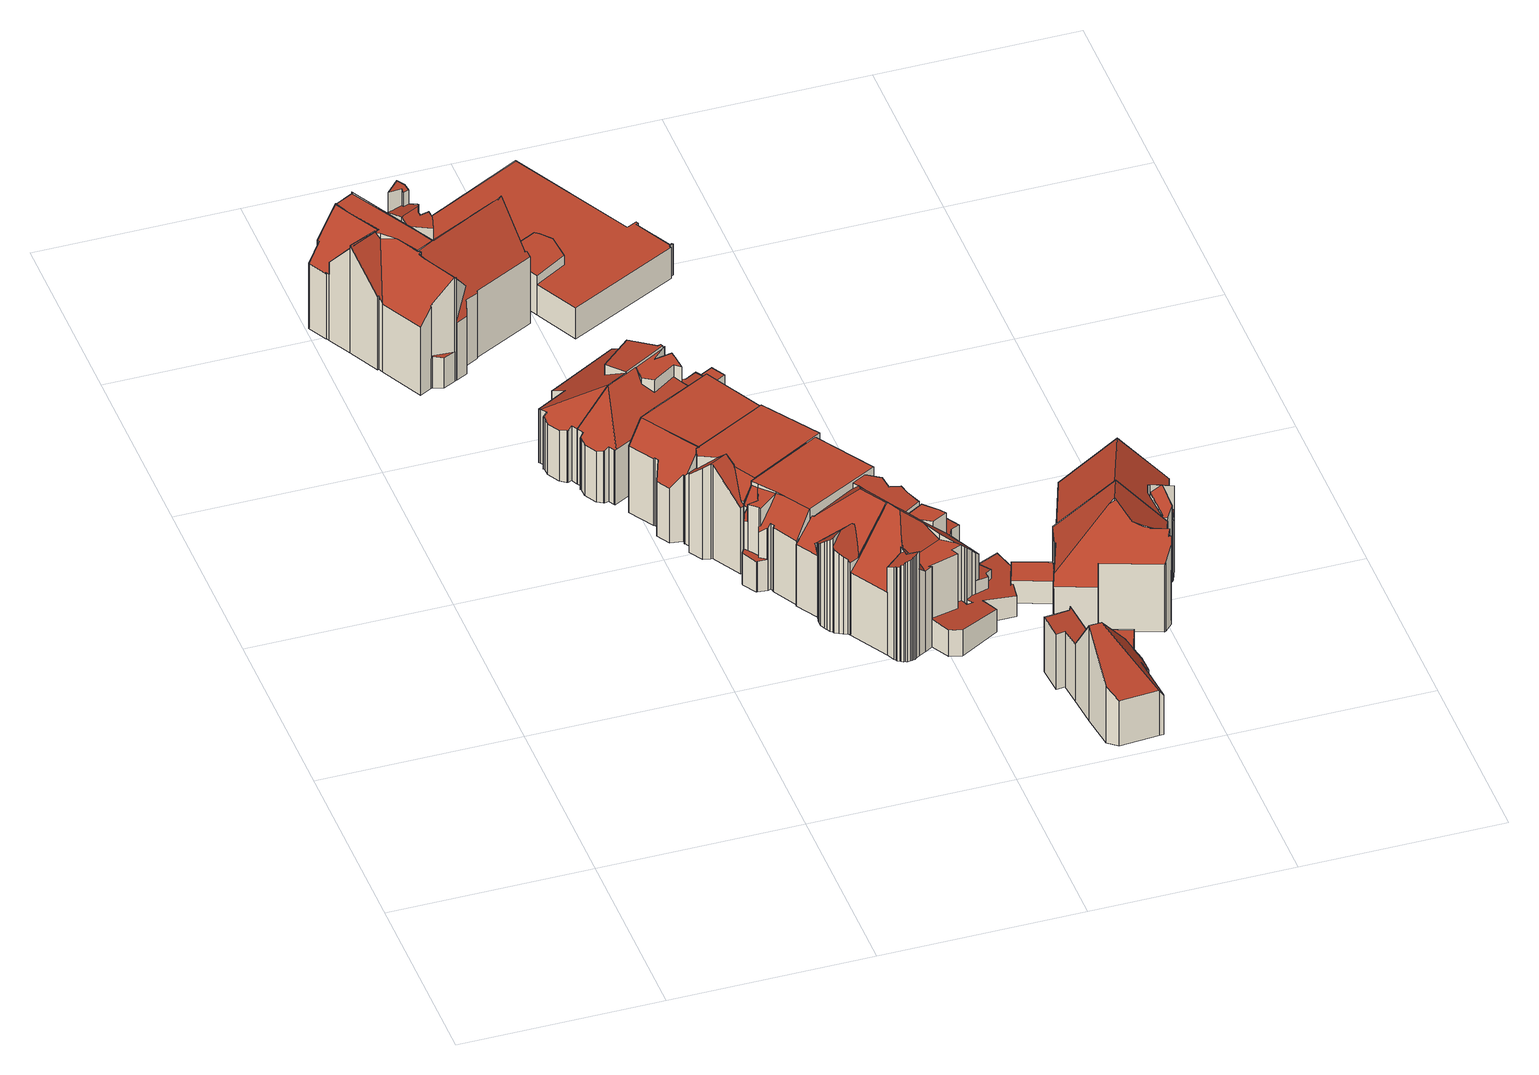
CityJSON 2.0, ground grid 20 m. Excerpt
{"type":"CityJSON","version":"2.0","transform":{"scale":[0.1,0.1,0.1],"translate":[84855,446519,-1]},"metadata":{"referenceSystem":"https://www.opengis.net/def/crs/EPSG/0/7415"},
"CityObjects":{
"building1":{"type":"Building","attributes":{"b3_bag_bag_overlap":0,"b3_bouwlagen":3,"b3_dak_type":"slanted","b3_h_dak_50p":6.57,"b3_h_dak_70p":7.26,"b3_h_dak_max":9.11,"b3_h_dak_min":2.98,"b3_h_maaiveld":-0.046,"b3_kas_warenhuis":false,"b3_mutatie_ahn3_ahn4":false,"b3_opp_buitenmuur":178.16,"b3_opp_dak_plat":0,"b3_opp_dak_schuin":93.75,"b3_opp_grond":85.12,"b3_opp_scheidingsmuur":98.47,"b3_reconstructie_onvolledig":false,"b3_rmse_lod12":2.08,"b3_rmse_lod13":1.15,"b3_rmse_lod22":0.0764,"b3_val3dity_lod12":"[]","b3_val3dity_lod13":"[]","b3_val3dity_lod22":"[]","b3_volume_lod12":629.88,"b3_volume_lod13":587.81,"b3_volume_lod22":540.04,"geconstateerd":false,"oorspronkelijkbouwjaar":1923,"status":"Pand in gebruik"},"children":["building1-1"]},
"building1-1":{"type":"BuildingPart","parents":["building1"],"geometry":[{"type":"Solid","lod":"2.2","boundaries":[[[[0,1,2,3,4,5,6,7,8,9,10,11,12,13,14,15,16,17,18,19]],[[20,18,17,21]],[[22,23,24,25,26]],[[26,25,27,28]],[[21,17,16,29]],[[30,31,29,32]],[[33,15,14,34]],[[34,14,13,35]],[[35,13,12,36]],[[37,8,7,38]],[[39,11,10,40]],[[40,10,9,41]],[[41,9,8,37]],[[38,7,6,42]],[[43,5,4,44]],[[42,6,5,43]],[[45,3,2,46]],[[44,4,3,45]],[[47,48,49,50]],[[46,2,1,49]],[[51,19,18,20]],[[32,29,16,15,33]],[[23,0,19,51]],[[52,53,48,47]],[[53,54,55]],[[28,27,54,53,52]],[[25,24,31,30]],[[50,49,1,0,23,22]],[[36,12,11,39]],[[25,30,55,54,27]],[[31,24,23,51,20,21,29]],[[50,22,26,28,52,47]],[[46,36,39,40,41,37,38,42,43,44,45]],[[36,46,49,48,53,55,30,32,33,34,35]]]],"semantics":{"surfaces":[{"type":"GroundSurface"},{"type":"WallSurface","on_footprint_edge":true},{"type":"WallSurface","on_footprint_edge":false},{"type":"RoofSurface"}],"values":[[0,1,2,2,1,2,1,1,1,1,1,1,1,1,1,1,1,1,2,1,1,1,1,2,2,2,2,1,1,3,3,3,3,3]]}}]},
"building2":{"type":"Building","attributes":{"b3_bag_bag_overlap":0,"b3_bouwlagen":3,"b3_dak_type":"slanted","b3_h_dak_50p":6.81,"b3_h_dak_70p":7.7,"b3_h_dak_max":8.93,"b3_h_dak_min":2.73,"b3_h_maaiveld":-0.037,"b3_kas_warenhuis":false,"b3_mutatie_ahn3_ahn4":false,"b3_opp_buitenmuur":152.12,"b3_opp_dak_plat":17.15,"b3_opp_dak_schuin":66.94,"b3_opp_grond":77.89,"b3_opp_scheidingsmuur":148.11,"b3_reconstructie_onvolledig":false,"b3_rmse_lod12":1.27,"b3_rmse_lod13":1.19,"b3_rmse_lod22":0.375,"b3_val3dity_lod12":"[]","b3_val3dity_lod13":"[]","b3_val3dity_lod22":"[]","b3_volume_lod12":592.72,"b3_volume_lod13":587.64,"b3_volume_lod22":542.81,"geconstateerd":false,"oorspronkelijkbouwjaar":1923,"status":"Pand in gebruik"},"children":["building2-1"]},
"building2-1":{"type":"BuildingPart","parents":["building2"],"geometry":[{"type":"Solid","lod":"2.2","boundaries":[[[[56,57,58,59,60,61,62,63,64,65,66,3,67,68,69,19,70,71,72,73,74,75,76,77]],[[78,64,63,79]],[[80,65,64,78]],[[81,66,65,80]],[[82,60,59,83]],[[84,61,60,82]],[[85,86,87,88]],[[79,63,62,89]],[[89,62,61,84]],[[90,73,72,91]],[[92,58,57,93]],[[94,77,76,95]],[[96,95,76,75,97]],[[98,74,73,90]],[[97,75,74,98]],[[99,100,70,19,101]],[[102,71,70,100]],[[103,104,105]],[[95,96,105]],[[45,3,66,81]],[[106,67,3,45]],[[83,59,58,92]],[[88,87,107,108]],[[109,104,103,110,111]],[[91,72,71,102,112]],[[112,102,113,110]],[[114,56,77,94]],[[108,107,104,109]],[[115,116,69,68,117]],[[101,19,69,116]],[[118,117,68,67,106]],[[86,85,119]],[[117,118,119]],[[120,121,116,115]],[[122,123,121,120]],[[111,110,113,124,123,122]],[[123,124,100,99]],[[93,57,56,114]],[[112,110,103,105,96,97,98,90,91]],[[111,122,120,115,117,119,85,88,108,109]],[[92,125,106,45,81,80,78,79,89,84,82,83]],[[123,99,101,116,121]],[[100,124,113,102]],[[93,114,94,95,105,104,107,87,86,119,118,106,125,92]]]],"semantics":{"surfaces":[{"type":"GroundSurface"},{"type":"WallSurface","on_footprint_edge":true},{"type":"WallSurface","on_footprint_edge":false},{"type":"RoofSurface"}],"values":[[0,1,1,1,1,1,2,1,1,1,1,1,1,1,1,1,1,2,2,1,1,1,2,2,1,2,1,2,1,1,1,2,2,2,2,2,2,1,3,3,3,3,3,3]]}}]},
"building3":{"type":"Building","attributes":{"b3_bag_bag_overlap":0,"b3_bouwlagen":3,"b3_dak_type":"slanted","b3_h_dak_50p":9.9,"b3_h_dak_70p":9.96,"b3_h_dak_max":10.2,"b3_h_dak_min":3.24,"b3_h_maaiveld":0.025,"b3_kas_warenhuis":false,"b3_mutatie_ahn3_ahn4":false,"b3_opp_buitenmuur":200.56,"b3_opp_dak_plat":73.31,"b3_opp_dak_schuin":24.38,"b3_opp_grond":86.56,"b3_opp_scheidingsmuur":156.96,"b3_reconstructie_onvolledig":false,"b3_rmse_lod12":1.43,"b3_rmse_lod13":1.43,"b3_rmse_lod22":0.375,"b3_val3dity_lod12":"[]","b3_val3dity_lod13":"[]","b3_val3dity_lod22":"[]","b3_volume_lod12":859.88,"b3_volume_lod13":859.88,"b3_volume_lod22":793.79,"geconstateerd":false,"oorspronkelijkbouwjaar":1919,"status":"Pand in gebruik"},"children":["building3-1"]},
"building3-1":{"type":"BuildingPart","parents":["building3"],"geometry":[{"type":"Solid","lod":"2.2","boundaries":[[[[126,127,128,129,130,131,132,133,134,135,136,137,77,138,75,139,140]],[[141,127,126,142,143]],[[144,128,127,141]],[[145,129,128,144]],[[146,131,130,147]],[[148,139,75,149]],[[150,137,136,151]],[[152,133,132,153]],[[153,132,131,146]],[[154,135,134,155]],[[151,136,135,154]],[[155,134,133,152]],[[143,142,156]],[[142,126,140,157,158]],[[147,130,129,145]],[[159,77,137,150]],[[157,140,139,148]],[[149,75,138,160]],[[161,160,138,77,159]],[[158,157,160,161]],[[147,145,144,141,143,156,150,151,154,155,152,153,146]],[[160,157,148,149]],[[158,161,159,150,156,142]]]],"semantics":{"surfaces":[{"type":"GroundSurface"},{"type":"WallSurface","on_footprint_edge":true},{"type":"WallSurface","on_footprint_edge":false},{"type":"RoofSurface"}],"values":[[0,1,1,1,1,1,1,1,1,1,1,1,2,1,1,1,1,1,1,2,3,3,3]]}}]},
"building4":{"type":"Building","attributes":{"b3_bag_bag_overlap":0,"b3_bouwlagen":4,"b3_dak_type":"slanted","b3_h_dak_50p":3.26,"b3_h_dak_70p":9.39,"b3_h_dak_max":12.63,"b3_h_dak_min":-0.13,"b3_h_maaiveld":-0.43,"b3_kas_warenhuis":false,"b3_mutatie_ahn3_ahn4":false,"b3_opp_buitenmuur":707.32,"b3_opp_dak_plat":282.1,"b3_opp_dak_schuin":258.09,"b3_opp_grond":442.93,"b3_opp_scheidingsmuur":38.4,"b3_reconstructie_onvolledig":false,"b3_rmse_lod12":4.82,"b3_rmse_lod13":1.05,"b3_rmse_lod22":0.365,"b3_val3dity_lod12":"[]","b3_val3dity_lod13":"[]","b3_val3dity_lod22":"[]","b3_volume_lod12":4274.68,"b3_volume_lod13":3010.04,"b3_volume_lod22":2839.76,"geconstateerd":false,"oorspronkelijkbouwjaar":1910,"status":"Pand in gebruik"},"children":["building4-1"]},
"building4-1":{"type":"BuildingPart","parents":["building4"],"geometry":[{"type":"Solid","lod":"2.2","boundaries":[[[[162,163,164,165,166,167,168,169,170,171,172,173,174,175,176,177,178,179,180,181,182,183,184,185,186,187,188,189,190,191,192,193,194,195,196,197,198,199,200,201,202,203,204]],[[205,181,180,206,207]],[[207,206,208,209]],[[210,190,189,211]],[[212,191,190,210]],[[213,214,215,216]],[[217,218,219]],[[214,213,219]],[[216,215,185,184,220]],[[221,194,193,222]],[[223,224,225]],[[222,226,225]],[[227,197,196,228,229]],[[229,228,230,231]],[[232,182,181,205]],[[233,178,177,234]],[[235,236,237]],[[238,172,171,239]],[[240,241,175,174,242]],[[243,173,172,238]],[[242,174,173,243]],[[218,217,244]],[[245,170,169,246,247]],[[247,246,248,249]],[[250,251,252,253]],[[249,248,251,250]],[[254,255,256]],[[257,258,259,260]],[[261,165,164,262]],[[263,202,201,264]],[[265,203,202,263]],[[266,204,203,265]],[[267,162,204,266]],[[268,199,198,269]],[[270,200,199,268]],[[264,201,200,270]],[[271,272,273,274]],[[269,198,197,227]],[[262,164,163,275]],[[276,277,278,279]],[[220,184,183,280]],[[281,282,283,284]],[[285,179,178,233]],[[286,287,288,289]],[[290,291,292,293,288]],[[226,222,193,192,294]],[[295,296,297]],[[298,299,300]],[[301,302,195,194,221,303]],[[228,196,195,302]],[[246,169,168,304]],[[305,306,307,308]],[[308,307,302,301]],[[211,189,188,309]],[[310,311,312,313]],[[314,315,316,317]],[[239,171,170,245]],[[318,261,258,257]],[[319,166,165,261,318]],[[303,221,320]],[[321,322,323,324]],[[324,323,287,286]],[[322,325,326,327]],[[328,329,330,331,332]],[[231,230,333,334]],[[335,336,186,185,215]],[[336,335,337]],[[224,223,338,214]],[[214,338,339]],[[327,326,299,298]],[[340,320,341,297]],[[260,259,272,271]],[[342,234,177,176,343,344]],[[344,343,345,255,254]],[[343,176,175,241]],[[255,345,241,240]],[[346,347,167,166,319]],[[348,349,347,346]],[[209,208,234,342]],[[350,187,186,336]],[[309,188,187,350]],[[294,192,191,212]],[[297,341,351]],[[280,183,182,232]],[[352,353,354]],[[355,356,357,358,359]],[[359,358,315,314]],[[360,361,277,276]],[[274,273,349,348]],[[279,278,362,363,364]],[[253,252,365,366]],[[366,365,361,360]],[[304,168,167,347]],[[367,368,292,291]],[[369,370,291,290]],[[353,352,356,355]],[[275,163,162,267]],[[364,363,371,372]],[[372,371,357,356]],[[313,312,368,367]],[[363,362,311,310]],[[373,374,306,305]],[[375,376,377,378,379]],[[380,381,370,369]],[[289,288,293,329,328]],[[284,283,382,383]],[[331,330,282,281]],[[206,180,179,285]],[[236,235,296,295]],[[334,333,377,376]],[[379,378,374,373]],[[383,382,376,375]],[[317,316,381,380]],[[332,331,325,322,321]],[[214,339,337,335,215]],[[241,345,343]],[[351,341,320,221,222,225,224,214,219,218,244]],[[294,212,210,211,309,350,336,337,339,338,223,225,226]],[[236,295,297,351,244,217,232,205,207,209,342,237]],[[280,232,217,219,213,216,220]],[[274,348,346,319,318,257,260,271]],[[340,253,366,360,276,279,364,372,356,352,320]],[[317,380,298,300,354,353,355,359,314]],[[374,378,377,333,230,228,302,307,306]],[[380,369,290,288,287,323,322,327,298]],[[206,285,233,234,208]],[[296,235,237,342,344,254,256]],[[376,382,283,282,330,329,293,292,368,312,311,362,278,277,361,365,252,251,248,246,304,347,349,273,272,259,258,261,262,275,267,266,265,263,264,270,268,269,227,229,231,334]],[[332,321,324,286,289,328]],[[381,316,315,358,357,371,363,310,313,367,291,370]],[[325,331,281,284,383,375,379,373,305,308,301,303,320,352,354,300,299,326]],[[253,340,297,296,256,255,240,242,243,238,239,245,247,249,250]]]],"semantics":{"surfaces":[{"type":"GroundSurface"},{"type":"WallSurface","on_footprint_edge":true},{"type":"WallSurface","on_footprint_edge":false},{"type":"RoofSurface"}],"values":[[0,1,2,1,1,2,2,2,1,1,2,2,1,2,1,1,2,1,1,1,1,2,1,2,2,2,2,2,1,1,1,1,1,1,1,1,2,1,1,2,1,2,1,2,2,1,2,2,1,1,1,2,2,1,2,2,1,2,1,2,2,2,2,2,2,1,2,2,2,2,2,2,1,2,1,2,1,2,2,1,1,1,2,1,2,2,2,2,2,2,2,2,1,2,2,2,1,2,2,2,2,2,2,2,2,2,2,1,2,2,2,2,2,2,3,3,3,3,3,3,3,3,3,3,3,3,3,3,3,3,3,3]]}}]},
"building5":{"type":"Building","attributes":{"b3_bag_bag_overlap":0,"b3_bouwlagen":3,"b3_dak_type":"slanted","b3_h_dak_50p":9.97,"b3_h_dak_70p":10.03,"b3_h_dak_max":11.06,"b3_h_dak_min":3.39,"b3_h_maaiveld":0.064,"b3_kas_warenhuis":false,"b3_mutatie_ahn3_ahn4":false,"b3_opp_buitenmuur":146.28,"b3_opp_dak_plat":73.54,"b3_opp_dak_schuin":18.16,"b3_opp_grond":86.47,"b3_opp_scheidingsmuur":212.07,"b3_reconstructie_onvolledig":false,"b3_rmse_lod12":2.24,"b3_rmse_lod13":0.358,"b3_rmse_lod22":0.078,"b3_val3dity_lod12":"[]","b3_val3dity_lod13":"[]","b3_val3dity_lod22":"[]","b3_volume_lod12":861.31,"b3_volume_lod13":770.84,"b3_volume_lod22":763.73,"geconstateerd":false,"oorspronkelijkbouwjaar":1919,"status":"Pand in gebruik"},"children":["building5-1"]},
"building5-1":{"type":"BuildingPart","parents":["building5"],"geometry":[{"type":"Solid","lod":"2.2","boundaries":[[[[384,385,386,387,388,389,390,391,392,393,394,395,396,397]],[[398,393,392,399]],[[400,385,384,401]],[[402,403,401,404]],[[405,394,393,398]],[[406,391,390,407]],[[399,392,391,406]],[[408,386,385,400]],[[403,387,386,408]],[[409,410,411]],[[412,397,396,413]],[[413,396,395,414]],[[414,395,394,405]],[[415,416,389,388,417]],[[407,390,389,416]],[[418,419,420]],[[417,388,387,403,402]],[[416,415,421]],[[422,412,410,409]],[[404,401,384,397,412,422]],[[423,424,411]],[[419,418,424,423]],[[403,408,400,401]],[[421,415,417,420]],[[424,418,420,417,402,404,422,409,411]],[[399,423,411,410,412,413,414,405,398]],[[423,399,406,407,416,421,420,419]]]],"semantics":{"surfaces":[{"type":"GroundSurface"},{"type":"WallSurface","on_footprint_edge":true},{"type":"WallSurface","on_footprint_edge":false},{"type":"RoofSurface"}],"values":[[0,1,1,2,1,1,1,1,1,2,1,1,1,1,1,2,1,2,2,1,2,2,3,3,3,3,3]]}}]},
"building6":{"type":"Building","attributes":{"b3_bag_bag_overlap":0,"b3_bouwlagen":3,"b3_dak_type":"slanted","b3_h_dak_50p":9.89,"b3_h_dak_70p":9.97,"b3_h_dak_max":11.02,"b3_h_dak_min":3.49,"b3_h_maaiveld":-0.022,"b3_kas_warenhuis":false,"b3_mutatie_ahn3_ahn4":false,"b3_opp_buitenmuur":148.39,"b3_opp_dak_plat":74.19,"b3_opp_dak_schuin":20.73,"b3_opp_grond":86.57,"b3_opp_scheidingsmuur":200.33,"b3_reconstructie_onvolledig":false,"b3_rmse_lod12":2.4,"b3_rmse_lod13":0.537,"b3_rmse_lod22":0.117,"b3_val3dity_lod12":"[]","b3_val3dity_lod13":"[]","b3_val3dity_lod22":"[]","b3_volume_lod12":864.27,"b3_volume_lod13":755.46,"b3_volume_lod22":739.76,"geconstateerd":false,"oorspronkelijkbouwjaar":1919,"status":"Pand in gebruik"},"children":["building6-1"]},
"building6-1":{"type":"BuildingPart","parents":["building6"],"geometry":[{"type":"Solid","lod":"2.2","boundaries":[[[[425,426,427,428,429,430,431,432,433,434,435,436,437,438,439,440,441,442,443]],[[444,441,440,445]],[[446,442,441,444]],[[447,448,449,450]],[[451,431,430,452,453]],[[453,452,454,455]],[[456,437,436,457]],[[448,438,437,456]],[[458,428,427,459]],[[460,433,432,461]],[[462,434,433,460]],[[461,432,431,451]],[[463,455,454,464,465,466]],[[459,427,426,467]],[[465,464,468,469]],[[470,443,442,446]],[[471,429,428,458]],[[472,473,425,443,470]],[[469,468,474,475]],[[445,440,439,476]],[[477,478,479]],[[480,462,479,481]],[[450,449,435,434,462,480]],[[457,436,435,449]],[[476,439,438,448,447]],[[482,483,484]],[[485,486,483]],[[481,479,483,482]],[[475,474,473,472]],[[452,430,429,471]],[[478,477,455,463]],[[466,465,486,485]],[[467,426,425,473]],[[457,449,448,456]],[[481,482,484,476,447,450,480]],[[455,477,479,462,460,461,451,453]],[[466,485,483,479,478,463]],[[486,465,469,475,472,470,446,444,445,476,484,483]],[[467,473,474,468,464,454,452,471,458,459]]]],"semantics":{"surfaces":[{"type":"GroundSurface"},{"type":"WallSurface","on_footprint_edge":true},{"type":"WallSurface","on_footprint_edge":false},{"type":"RoofSurface"}],"values":[[0,1,1,2,1,2,1,1,1,1,1,1,2,1,2,1,1,1,2,1,2,2,1,1,1,2,2,2,2,1,2,2,1,3,3,3,3,3,3]]}}]},
"building7":{"type":"Building","attributes":{"b3_bag_bag_overlap":0,"b3_bouwlagen":3,"b3_dak_type":"slanted","b3_h_dak_50p":9.58,"b3_h_dak_70p":10.17,"b3_h_dak_max":12.19,"b3_h_dak_min":3.53,"b3_h_maaiveld":-0.025,"b3_kas_warenhuis":false,"b3_mutatie_ahn3_ahn4":false,"b3_opp_buitenmuur":134.28,"b3_opp_dak_plat":12.07,"b3_opp_dak_schuin":99.96,"b3_opp_grond":78.33,"b3_opp_scheidingsmuur":199.6,"b3_reconstructie_onvolledig":false,"b3_rmse_lod12":2.25,"b3_rmse_lod13":1.37,"b3_rmse_lod22":0.21,"b3_val3dity_lod12":"[]","b3_val3dity_lod13":"[]","b3_val3dity_lod22":"[]","b3_volume_lod12":793.85,"b3_volume_lod13":754.06,"b3_volume_lod22":713.43,"geconstateerd":false,"oorspronkelijkbouwjaar":1919,"status":"Pand in gebruik"},"children":["building7-1"]},
"building7-1":{"type":"BuildingPart","parents":["building7"],"geometry":[{"type":"Solid","lod":"2.2","boundaries":[[[[487,488,489,490,491,492,493,494,495,496,497,498,499,500,501,502,503,504,505,506,507,508,509,510]],[[511,494,493,512]],[[513,488,487,514]],[[515,491,490,516,517]],[[517,516,518]],[[519,495,494,511]],[[512,493,492,520]],[[520,492,491,515]],[[514,487,510,521]],[[522,489,488,513]],[[521,510,509,523]],[[524,497,496,525]],[[526,527,504,503,528]],[[529,505,504,527]],[[525,496,495,519]],[[530,531,498,497,524]],[[516,490,489,522]],[[532,533,502,501,534,535]],[[528,503,502,533]],[[536,537,538]],[[537,536,539]],[[540,541,542]],[[534,501,500,543]],[[543,544,545]],[[544,543,500,499,546]],[[547,507,506,548,549]],[[550,551,552,553]],[[535,534,539]],[[554,555,556]],[[557,552,556]],[[555,554,558,527,526]],[[559,560,561]],[[523,509,508,562]],[[562,508,507,547]],[[563,564,541,540]],[[564,563,565]],[[531,530,566]],[[546,499,498,531]],[[567,568,558,554]],[[569,570,571,568,567,572]],[[572,567,551,550]],[[573,574,571,570]],[[560,559,570,569]],[[553,552,557,533,532]],[[549,548,574,573]],[[548,506,505,529]],[[539,534,543,545,575,537]],[[562,565,563,540,518,516,522,513,514,521,523]],[[566,530,524,525,519,511,512,520,515,517,518,540,542]],[[546,531,566,542,541,564,565,562,547,575,545,544]],[[551,567,554,556,552]],[[533,557,556,555,526,528]],[[553,532,535,539,536,538,561,560,569,572,550]],[[549,573,570,559,561,538,537,575,547]],[[548,529,527,558,568,571,574]]]],"semantics":{"surfaces":[{"type":"GroundSurface"},{"type":"WallSurface","on_footprint_edge":true},{"type":"WallSurface","on_footprint_edge":false},{"type":"RoofSurface"}],"values":[[0,1,1,1,2,1,1,1,1,1,1,1,1,1,1,1,1,1,1,2,2,2,1,2,1,1,2,2,2,2,2,2,1,1,2,2,2,1,2,2,2,2,2,2,2,1,3,3,3,3,3,3,3,3,3]]}}]},
"building8":{"type":"Building","attributes":{"b3_bag_bag_overlap":0,"b3_bouwlagen":3,"b3_dak_type":"slanted","b3_h_dak_50p":8.81,"b3_h_dak_70p":9.32,"b3_h_dak_max":12.22,"b3_h_dak_min":0.04,"b3_h_maaiveld":-0.015,"b3_kas_warenhuis":false,"b3_mutatie_ahn3_ahn4":false,"b3_opp_buitenmuur":266.29,"b3_opp_dak_plat":19.85,"b3_opp_dak_schuin":114.65,"b3_opp_grond":112.92,"b3_opp_scheidingsmuur":110.42,"b3_reconstructie_onvolledig":false,"b3_rmse_lod12":4.05,"b3_rmse_lod13":1.23,"b3_rmse_lod22":0.46,"b3_val3dity_lod12":"[]","b3_val3dity_lod13":"[]","b3_val3dity_lod22":"[]","b3_volume_lod12":1046.98,"b3_volume_lod13":830.08,"b3_volume_lod22":790.16,"geconstateerd":false,"oorspronkelijkbouwjaar":1919,"status":"Pand in gebruik"},"children":["building8-1"]},
"building8-1":{"type":"BuildingPart","parents":["building8"],"geometry":[{"type":"Solid","lod":"2.2","boundaries":[[[[576,577,578,579,580,581,582,583,584,585,586,587,588,589,590,591,592,509,507,593,594,505,595,596,597,598,599,600,601,602,603,604,605,606],[607,608,609,610]],[[611,579,578,612,613]],[[614,589,588,615]],[[616,617,594,593,618]],[[619,620,596,595,621]],[[622,623,621,624]],[[625,591,590,626]],[[627,587,586,628]],[[626,590,589,614]],[[629,585,584,630]],[[628,586,585,629]],[[615,588,587,627]],[[631,582,581,632]],[[633,634,635]],[[636,637,638]],[[639,580,579,611]],[[640,606,605,641]],[[632,581,580,639]],[[630,584,583,642]],[[642,583,582,631]],[[624,595,505,643]],[[644,607,610,645]],[[641,605,604,646]],[[647,601,600,648]],[[649,602,601,647]],[[646,604,603,650]],[[650,603,602,649]],[[651,652,620,619]],[[621,595,624]],[[648,600,599,653]],[[653,599,598,654]],[[655,656,652,651]],[[654,598,597,657]],[[658,659,623,622]],[[660,661,662,663]],[[645,610,609,664]],[[665,664,609,608,666,667]],[[668,509,592,669]],[[670,669,592,591,625]],[[671,507,509,668]],[[618,593,507,671]],[[663,662,617,616]],[[643,505,594,617]],[[672,673,674]],[[634,675,669,670]],[[676,677,678,679]],[[680,681,677,676]],[[667,666,682,683]],[[684,685,686]],[[637,636,687,688,689]],[[673,690,691]],[[688,687,690,673,672]],[[692,693,694,695]],[[695,694,664,665]],[[657,597,596,620]],[[612,578,577,696]],[[689,688,675,634,633]],[[681,576,606,640]],[[696,577,576,681,680]],[[685,684,697]],[[666,608,607,644]],[[698,699,700]],[[699,698,661,660]],[[701,702,703,704]],[[705,701,706,707]],[[707,706,659,658]],[[679,678,693,692]],[[683,682,702,701,705]],[[613,612,708]],[[709,710,656,655]],[[704,703,710,709]],[[673,691,684,686,711,674]],[[711,671,668,669,675,688,672,674]],[[708,612,696,638,637,689,633,635]],[[699,660,663,616,618,700]],[[683,705,707,658,661,698,700,618,671,711,686,685,697,695,665,667]],[[661,658,622,624,643,617,662]],[[695,697,684,691,690,687,636,638,696,680,676,679,692]],[[710,703,702,682,666,644,645,664,694,693,678,677,681,640,641,646,650,649,647,648,653,654,657,620,652,656]],[[613,708,635,634,670,625,626,614,615,627,628,629,630,642,631,632,639,611]],[[704,709,655,651,619,621,623,659,706,701]]]],"semantics":{"surfaces":[{"type":"GroundSurface"},{"type":"WallSurface","on_footprint_edge":true},{"type":"WallSurface","on_footprint_edge":false},{"type":"RoofSurface"}],"values":[[0,1,1,1,1,2,1,1,1,1,1,1,1,2,2,1,1,1,1,1,1,1,1,1,1,1,1,2,1,1,1,2,1,2,2,1,1,1,1,1,1,2,1,2,2,2,2,2,2,2,2,2,2,2,1,1,2,1,1,2,1,2,2,2,2,2,2,2,2,2,2,3,3,3,3,3,3,3,3,3,3]]}}]},
"building9":{"type":"Building","attributes":{"b3_bag_bag_overlap":0,"b3_dak_type":"horizontal","b3_h_dak_50p":2.5,"b3_h_dak_70p":2.52,"b3_h_dak_max":2.66,"b3_h_dak_min":2.4,"b3_h_maaiveld":-0.023,"b3_kas_warenhuis":false,"b3_mutatie_ahn3_ahn4":false,"b3_opp_buitenmuur":27.32,"b3_opp_dak_plat":6.37,"b3_opp_dak_schuin":0,"b3_opp_grond":6.36,"b3_opp_scheidingsmuur":0.32,"b3_reconstructie_onvolledig":false,"b3_rmse_lod12":0.0344,"b3_rmse_lod13":0.0344,"b3_rmse_lod22":0.0317,"b3_val3dity_lod12":"[]","b3_val3dity_lod13":"[]","b3_val3dity_lod22":"[]","b3_volume_lod12":16.13,"b3_volume_lod13":16.13,"b3_volume_lod22":16.11,"geconstateerd":false,"oorspronkelijkbouwjaar":1923,"status":"Pand in gebruik"},"children":["building9-1"]},
"building9-1":{"type":"BuildingPart","parents":["building9"],"geometry":[{"type":"Solid","lod":"2.2","boundaries":[[[[712,713,714,715]],[[716,712,715,717]],[[717,715,714,718]],[[718,714,713,719]],[[719,713,712,716]],[[719,716,717,718]]]],"semantics":{"surfaces":[{"type":"GroundSurface"},{"type":"WallSurface","on_footprint_edge":true},{"type":"RoofSurface"}],"values":[[0,1,1,1,1,2]]}}]},
"building10":{"type":"Building","attributes":{"b3_bag_bag_overlap":0,"b3_bouwlagen":3,"b3_dak_type":"slanted","b3_h_dak_50p":6.48,"b3_h_dak_70p":7.31,"b3_h_dak_max":10.91,"b3_h_dak_min":3.12,"b3_h_maaiveld":0.14,"b3_kas_warenhuis":false,"b3_mutatie_ahn3_ahn4":false,"b3_opp_buitenmuur":123.56,"b3_opp_dak_plat":15.36,"b3_opp_dak_schuin":101.9,"b3_opp_grond":75.76,"b3_opp_scheidingsmuur":104.32,"b3_reconstructie_onvolledig":false,"b3_rmse_lod12":2.24,"b3_rmse_lod13":1.34,"b3_rmse_lod22":0.113,"b3_val3dity_lod12":"[]","b3_val3dity_lod13":"[]","b3_val3dity_lod22":"[]","b3_volume_lod12":539.06,"b3_volume_lod13":508.04,"b3_volume_lod22":459.83,"geconstateerd":false,"oorspronkelijkbouwjaar":1916,"status":"Pand in gebruik"},"children":["building10-1"]},
"building10-1":{"type":"BuildingPart","parents":["building10"],"geometry":[{"type":"Solid","lod":"2.2","boundaries":[[[[720,721,722,723,724,725,726,727,728,729,730,731,732,733,734,735,736,737,738,739,740]],[[741,728,727,742]],[[743,732,731,744]],[[745,736,735,746]],[[746,735,734,747]],[[742,727,726,748]],[[749,724,723,750]],[[750,723,722,751]],[[752,730,729,753]],[[754,725,724,749]],[[755,748,726,725,754]],[[756,757,758]],[[759,740,739,760]],[[751,722,721,761]],[[760,739,738,762]],[[763,737,736,745]],[[744,731,730,752]],[[747,734,733,764]],[[764,733,732,743]],[[762,738,737,763]],[[765,720,740,759]],[[766,767,748,755]],[[768,769,770]],[[753,729,728,741]],[[769,768,771]],[[757,756,767,766]],[[761,721,720,765]],[[765,759,760,762,772]],[[769,771,753,741,742,748,767,770]],[[753,771,768,772,762,763,745,746,747,764,743,744,752]],[[761,758,757,766,755,754,749,750,751]],[[761,765,772,768,770,767,756,758]]]],"semantics":{"surfaces":[{"type":"GroundSurface"},{"type":"WallSurface","on_footprint_edge":true},{"type":"WallSurface","on_footprint_edge":false},{"type":"RoofSurface"}],"values":[[0,1,1,1,1,1,1,1,1,1,1,2,1,1,1,1,1,1,1,1,1,2,2,1,2,2,1,3,3,3,3,3]]}}]},
"building11":{"type":"Building","attributes":{"b3_bag_bag_overlap":0,"b3_bouwlagen":3,"b3_dak_type":"slanted","b3_h_dak_50p":9.08,"b3_h_dak_70p":9.95,"b3_h_dak_max":12.4,"b3_h_dak_min":0.22,"b3_h_maaiveld":0.072,"b3_kas_warenhuis":false,"b3_mutatie_ahn3_ahn4":false,"b3_opp_buitenmuur":211.34,"b3_opp_dak_plat":9.99,"b3_opp_dak_schuin":101.18,"b3_opp_grond":81.54,"b3_opp_scheidingsmuur":104.1,"b3_reconstructie_onvolledig":false,"b3_rmse_lod12":3.02,"b3_rmse_lod13":1.62,"b3_rmse_lod22":0.625,"b3_val3dity_lod12":"[]","b3_val3dity_lod13":"[]","b3_val3dity_lod22":"[]","b3_volume_lod12":799.33,"b3_volume_lod13":741.28,"b3_volume_lod22":686.83,"geconstateerd":false,"oorspronkelijkbouwjaar":1920,"status":"Pand in gebruik"},"children":["building11-1"]},
"building11-1":{"type":"BuildingPart","parents":["building11"],"geometry":[{"type":"Solid","lod":"2.2","boundaries":[[[[773,774,775,776,777,778,779,780,781,782,783,784,785,786,787,788,789]],[[790,776,775,791]],[[792,793,794,795]],[[795,794,788,787,796]],[[797,798,799]],[[800,773,789,801]],[[801,789,788,794]],[[802,784,783,803]],[[804,785,784,802]],[[805,779,778,806]],[[807,780,779,805,808]],[[803,783,782,809]],[[806,778,777,810]],[[809,782,781,811]],[[811,781,780,807]],[[810,777,776,790]],[[812,813,814]],[[815,813,812,816]],[[817,818,819]],[[820,786,785,804]],[[793,774,773,800]],[[791,775,774,793,792]],[[821,822,823]],[[822,821,824]],[[796,787,786,820]],[[813,815,825]],[[808,805,826,827]],[[827,826,818,817]],[[819,818,798,797]],[[793,800,801,794]],[[827,817,819,825,815,816,823,822,824,820,804,802,803,809,811,807,808]],[[796,820,824,821,791,792,795]],[[819,797,799,814,813,825]],[[798,818,826,805,806,810,790,791,821,823,816,812,814,799]]]],"semantics":{"surfaces":[{"type":"GroundSurface"},{"type":"WallSurface","on_footprint_edge":true},{"type":"WallSurface","on_footprint_edge":false},{"type":"RoofSurface"}],"values":[[0,1,2,1,2,1,1,1,1,1,1,1,1,1,1,1,2,2,2,1,1,1,2,2,1,2,2,2,2,3,3,3,3,3]]}}]},
"building12":{"type":"Building","attributes":{"b3_bag_bag_overlap":0,"b3_bouwlagen":3,"b3_dak_type":"slanted","b3_h_dak_50p":9.97,"b3_h_dak_70p":10.8,"b3_h_dak_max":12.51,"b3_h_dak_min":7.16,"b3_h_maaiveld":0.068,"b3_kas_warenhuis":false,"b3_mutatie_ahn3_ahn4":false,"b3_opp_buitenmuur":102.81,"b3_opp_dak_plat":0,"b3_opp_dak_schuin":95.52,"b3_opp_grond":63.5,"b3_opp_scheidingsmuur":195.84,"b3_reconstructie_onvolledig":false,"b3_rmse_lod12":1.63,"b3_rmse_lod13":1.63,"b3_rmse_lod22":0.0612,"b3_val3dity_lod12":"[]","b3_val3dity_lod13":"[]","b3_val3dity_lod22":"[]","b3_volume_lod12":681.11,"b3_volume_lod13":681.11,"b3_volume_lod22":624.79,"geconstateerd":false,"oorspronkelijkbouwjaar":1920,"status":"Pand in gebruik"},"children":["building12-1"]},
"building12-1":{"type":"BuildingPart","parents":["building12"],"geometry":[{"type":"Solid","lod":"2.2","boundaries":[[[[828,776,829,830,831,832,833,834,835,836,837,838,839]],[[840,836,835,841]],[[842,831,830,843]],[[844,837,836,840]],[[841,835,834,845]],[[846,833,832,847]],[[847,832,831,842]],[[848,849,850]],[[851,852,849,848]],[[853,854,855]],[[845,834,833,846]],[[843,830,829,856,850]],[[857,858,859,860]],[[861,839,838,859]],[[860,859,838,837,844]],[[856,829,776,862]],[[863,864,858,857]],[[864,828,839,861]],[[854,853,852,851,865]],[[865,851,866]],[[862,776,828,864,863]],[[847,842,843,846]],[[864,861,859,858]],[[852,853,855,841,845,846,843,850,849]],[[865,866,857,860,844,840,841,855,854]],[[862,863,857,866,851,848,850,856]]]],"semantics":{"surfaces":[{"type":"GroundSurface"},{"type":"WallSurface","on_footprint_edge":true},{"type":"WallSurface","on_footprint_edge":false},{"type":"RoofSurface"}],"values":[[0,1,1,1,1,1,1,2,2,2,1,1,2,1,1,1,2,1,2,2,1,3,3,3,3,3]]}}]}
},
"vertices":[
[260,582,10],[217,557,10],[196,546,10],[159,524,10],[156,530,10],[152,528,10],[151,529,10],[145,533,10],[138,545,10],[138,553,10],[137,554,10],[141,556,10],[137,563,10],[136,564,10],[167,581,10],[159,595,10],[229,634,10],[255,649,10],[285,596,10],[263,584,10],[285,596,41],[255,649,40],[260,582,99],[260,582,43],[259,585,43],[259,585,69],[259,585,99],[256,584,71],[256,584,99],[229,634,43],[235,625,70],[235,625,43],[229,634,64],[159,595,63],[167,581,72],[136,564,72],[137,563,72],[138,545,68],[145,533,68],[141,556,73],[137,554,70],[138,553,70],[151,529,70],[152,528,70],[156,530,73],[159,524,73],[196,546,98],[203,576,97],[203,576,85],[217,557,98],[217,557,99],[263,584,43],[233,603,97],[233,603,80],[233,603,77],[230,606,78],
[213,501,10],[182,484,10],[181,485,10],[178,491,10],[174,490,10],[173,490,10],[167,494,10],[160,506,10],[160,515,10],[159,515,10],[163,518,10],[195,545,10],[228,564,10],[262,583,10],[269,573,10],[275,564,10],[275,563,10],[287,570,10],[308,536,10],[300,532,10],[294,528,10],[220,487,10],[160,515,70],[160,506,68],[159,515,70],[163,518,73],[174,490,70],[178,491,73],[173,490,70],[228,547,97],[228,547,90],[238,539,84],[238,539,98],[167,494,68],[287,570,71],[275,563,71],[181,485,73],[182,484,73],[220,487,65],[294,528,64],[294,528,72],[300,532,71],[308,536,71],[269,573,50],[269,573,44],[263,584,50],[275,564,42],[267,549,72],[267,549,81],[282,538,72],[195,545,98],[261,554,85],[261,554,98],[267,549,98],[266,565,72],[266,565,97],[275,564,71],[266,565,46],[213,501,73],[262,583,97],[262,583,50],[228,564,97],[228,564,98],[228,562,97],[248,569,97],[248,569,48],[265,572,97],[265,572,50],[265,572,46],[183,485,73],
[240,420,10],[223,411,10],[223,412,10],[225,413,10],[223,415,10],[211,417,10],[203,430,10],[208,441,10],[206,445,10],[205,445,10],[190,470,10],[204,478,10],[281,521,10],[333,474,10],[312,462,10],[223,411,84],[240,420,110],[240,420,111],[223,412,84],[225,413,87],[211,417,73],[223,415,87],[333,474,79],[300,532,79],[204,478,110],[190,470,87],[208,441,88],[203,430,73],[205,445,87],[206,445,88],[219,454,110],[312,462,79],[312,462,108],[220,487,110],[281,521,79],[281,521,108],
[334,783,6],[335,781,6],[226,726,6],[204,770,6],[200,777,6],[199,776,6],[189,771,6],[192,764,6],[194,760,6],[133,729,6],[133,728,6],[120,721,6],[117,710,6],[106,704,6],[105,704,6],[103,703,6],[91,697,6],[81,701,6],[80,700,6],[68,694,6],[46,737,6],[44,742,6],[43,741,6],[27,772,6],[15,795,6],[13,799,6],[13,798,6],[3,817,6],[15,824,6],[14,826,6],[25,832,6],[35,837,6],[54,847,6],[93,867,6],[129,886,6],[243,946,6],[307,822,6],[317,827,6],[318,824,6],[316,823,6],[335,785,6],[337,786,6],[338,785,6],[68,694,84],[80,700,42],[80,700,100],[80,702,42],[80,702,100],[15,824,98],[3,817,81],[14,826,98],[55,786,129],[55,786,127],[27,772,127],[27,772,130],[59,782,122],[59,782,128],[56,785,127],[43,741,90],[54,847,126],[35,837,126],[60,789,126],[60,789,127],[42,823,126],[35,837,127],[243,946,40],[129,886,34],[129,886,40],[129,884,34],[129,884,40],[46,737,84],[91,697,41],[103,703,40],[83,744,125],[83,744,127],[86,737,126],[133,728,81],[133,729,83],[106,704,72],[106,704,42],[117,710,72],[120,721,82],[70,771,128],[194,760,83],[192,764,41],[192,764,87],[190,763,41],[190,763,88],[179,797,129],[179,797,41],[175,794,41],[175,794,129],[105,705,123],[105,705,73],[123,731,90],[236,789,52],[236,789,41],[234,815,41],[234,815,52],[204,770,41],[226,726,42],[335,785,42],[316,823,41],[337,786,42],[338,785,42],[334,783,42],[317,827,41],[307,822,41],[318,824,41],[225,826,52],[225,826,41],[221,829,41],[221,829,52],[335,781,42],[160,823,92],[160,823,41],[157,831,41],[157,831,82],[44,742,90],[100,851,79],[100,851,41],[121,861,41],[121,861,52],[81,701,42],[100,837,123],[100,837,107],[105,839,107],[105,839,123],[110,829,113],[110,829,64],[110,829,41],[105,839,41],[25,832,113],[85,744,129],[85,744,124],[83,747,129],[90,814,115],[90,814,109],[92,806,111],[93,867,78],[93,867,34],[54,847,128],[189,771,41],[90,864,82],[90,864,34],[93,866,34],[93,866,78],[13,798,81],[123,831,62],[123,831,41],[114,837,41],[114,837,63],[108,815,112],[108,815,66],[107,818,66],[107,818,113],[204,770,51],[200,777,51],[101,757,128],[85,837,127],[85,837,104],[99,840,106],[99,840,125],[85,837,102],[84,836,103],[84,836,105],[103,844,126],[103,844,41],[97,848,41],[97,848,83],[97,848,129],[127,877,34],[127,877,40],[15,795,96],[15,795,82],[40,796,109],[55,786,120],[49,793,117],[101,757,129],[83,747,128],[103,703,126],[105,704,42],[105,704,125],[105,705,42],[199,776,51],[199,776,41],[183,810,51],[183,810,41],[13,799,82],[71,770,128],[116,802,89],[116,802,104],[95,804,110],[119,813,108],[119,813,80],[119,813,64],[117,818,64],[117,818,111],[175,806,117],[175,806,41],[127,818,41],[127,818,62],[127,818,79],[170,803,41],[170,803,117],[111,829,64],[111,829,41],[111,828,113],[111,828,64],[120,815,64],[120,815,78],[91,862,82],[91,862,34],[117,867,53],[117,867,41],[117,867,34],[108,858,34],[108,858,67],[109,823,115],[109,823,65],[122,863,41],[122,863,50],
[313,462,11],[333,474,11],[367,416,11],[350,407,11],[273,362,11],[261,355,11],[257,353,11],[240,382,11],[238,382,11],[231,384,11],[223,397,11],[226,406,11],[223,411,11],[237,419,11],[231,384,116],[238,382,120],[333,474,47],[313,462,47],[350,407,109],[350,407,47],[313,462,109],[223,397,101],[240,382,119],[257,353,87],[367,416,47],[234,408,111],[234,408,97],[251,400,111],[237,419,89],[223,411,89],[226,406,95],[261,355,92],[261,355,87],[273,362,111],[261,384,111],[261,384,112],[261,383,111],[259,358,91],[237,419,111],[256,392,120],[256,392,111],
[273,324,10],[263,325,10],[262,325,10],[254,339,10],[254,340,10],[257,345,10],[259,349,10],[262,350,10],[260,354,10],[269,359,10],[345,404,10],[367,416,10],[401,357,10],[381,346,10],[306,304,10],[291,296,10],[277,321,10],[278,321,10],[276,325,10],[277,321,84],[291,296,83],[278,321,86],[381,346,108],[381,346,46],[345,404,46],[345,404,108],[259,349,83],[257,345,46],[257,345,78],[260,342,46],[260,342,79],[401,357,47],[367,416,46],[254,339,46],[262,325,45],[260,354,89],[262,350,88],[269,359,106],[260,342,99],[267,332,46],[267,332,80],[267,332,101],[263,325,45],[266,329,46],[266,329,75],[276,325,86],[254,340,46],[273,324,82],[273,324,46],[272,325,46],[272,325,81],[306,304,111],[269,340,90],[269,340,103],[273,353,107],[269,359,111],[273,353,111],[285,337,111],[285,337,109],[290,329,111],[268,330,101],[268,330,81],
[317,243,10],[314,245,10],[310,247,10],[309,249,10],[307,250,10],[305,254,10],[304,257,10],[302,261,10],[302,265,10],[302,269,10],[303,273,10],[303,274,10],[290,295,10],[308,306,10],[356,332,10],[370,340,10],[395,354,10],[404,338,10],[426,300,10],[411,291,10],[366,265,10],[333,245,10],[323,240,10],[321,242,10],[302,261,105],[304,257,109],[314,245,102],[317,243,99],[307,250,116],[309,249,108],[309,249,118],[321,263,113],[302,265,101],[305,254,112],[321,242,96],[310,247,106],[323,240,93],[303,273,96],[302,269,99],[404,338,78],[404,338,46],[395,354,78],[426,300,47],[303,274,95],[303,274,81],[370,340,107],[370,340,79],[356,332,100],[356,332,107],[359,323,106],[359,323,110],[363,322,106],[360,327,106],[335,271,112],[335,271,109],[308,282,90],[308,306,100],[308,306,102],[310,303,102],[290,295,81],[366,265,132],[411,291,46],[411,291,79],[386,319,105],[386,319,87],[384,332,83],[384,332,106],[393,326,77],[393,326,79],[390,328,79],[384,332,79],[393,326,46],[406,293,81],[406,293,102],[390,283,102],[333,245,93],[337,271,111],[337,271,110],[337,268,108],[304,284,87],[397,317,78],[397,317,46],[400,308,103],[400,308,80],[400,308,46],[397,317,104],[401,309,79],[401,309,46],[350,292,132],
[387,200,10],[379,195,10],[372,191,10],[369,189,10],[367,188,10],[365,188,10],[364,187,10],[362,187,10],[359,187,10],[358,188,10],[356,188,10],[354,189,10],[353,190,10],[351,191,10],[350,193,10],[349,194,10],[345,202,10],[392,280,10],[407,289,10],[439,278,10],[449,271,10],[452,269,10],[477,283,10],[483,261,10],[474,236,10],[476,236,10],[473,217,10],[441,217,10],[449,202,10],[409,179,10],[397,182,10],[432,217,10],[427,221,10],[424,218,10],[425,215,10],[369,189,130],[372,191,111],[372,191,131],[351,191,118],[353,190,119],[407,289,102],[407,289,79],[392,280,102],[449,271,44],[449,271,35],[439,278,46],[430,273,79],[430,273,48],[439,278,78],[349,194,116],[350,193,117],[354,189,121],[356,188,122],[358,188,124],[359,187,125],[364,187,127],[365,188,128],[361,211,124],[361,211,117],[364,208,120],[367,214,103],[367,214,116],[378,206,103],[367,188,129],[397,182,41],[409,179,40],[362,187,126],[426,300,78],[432,217,37],[425,215,38],[449,202,36],[476,236,33],[474,236,33],[473,217,34],[441,217,37],[450,258,46],[450,258,35],[483,261,32],[477,283,32],[459,247,45],[459,247,35],[452,269,35],[426,265,79],[426,265,50],[424,270,102],[424,270,79],[420,276,79],[420,276,102],[424,218,38],[424,218,102],[427,221,38],[427,221,98],[323,240,82],[345,202,82],[345,202,111],[366,265,133],[366,216,107],[366,216,105],[368,229,116],[361,211,101],[384,201,103],[384,201,42],[415,211,39],[415,211,102],[387,200,103],[387,200,42],[434,227,37],[434,227,89],[406,236,102],[406,236,109],[395,245,116],[365,213,103],[365,213,105],[365,213,119],[366,216,103],[369,215,103],[412,218,102],[412,218,39],[422,222,38],[422,222,102],[379,195,103],[419,226,102],[409,262,96],[409,262,102],[398,269,102],[438,228,52],[438,228,37],[452,234,35],[452,234,48],[438,228,84],[442,232,50],[442,232,79],[363,202,122],[452,241,47],[452,241,35],[374,251,132],
[292,581,10],[284,596,10],[317,614,10],[325,600,10],[292,581,35],[325,600,35],[317,614,35],[284,596,35],
[487,53,11],[484,84,11],[482,106,11],[473,105,11],[471,133,11],[496,135,11],[498,140,11],[499,143,11],[553,123,11],[545,100,11],[542,93,11],[542,92,11],[548,87,11],[549,70,11],[545,64,11],[545,63,11],[539,63,11],[544,13,11],[540,13,11],[501,10,11],[491,18,11],[553,123,46],[499,143,46],[548,87,42],[542,92,50],[539,63,58],[545,63,49],[545,64,49],[498,140,46],[471,133,74],[473,105,75],[482,106,75],[542,93,50],[545,100,45],[496,135,74],[498,140,74],[501,88,73],[501,88,77],[491,84,77],[491,18,76],[501,10,63],[484,84,77],[540,13,63],[544,13,57],[549,70,41],[487,53,121],[500,106,76],[500,106,46],[537,101,56],[537,101,45],[504,107,46],[544,100,45],[499,54,121],
[483,261,11],[518,248,11],[571,228,11],[615,212,11],[607,192,11],[608,181,11],[603,167,11],[601,161,11],[593,153,11],[592,152,11],[536,173,11],[531,159,11],[493,173,11],[496,180,11],[512,222,11],[511,222,11],[474,236,11],[615,212,87],[571,228,134],[518,248,79],[518,248,38],[511,222,37],[511,222,81],[512,222,81],[606,188,95],[606,188,86],[595,189,97],[483,261,37],[474,236,37],[531,159,73],[536,173,89],[493,173,73],[603,167,82],[608,181,82],[601,161,102],[603,167,108],[592,152,89],[607,192,87],[593,153,90],[581,181,108],[581,181,110],[592,188,100],[581,181,115],[573,187,117],[603,171,112],[603,171,84],[603,171,113],[496,180,81],[562,204,134],[562,204,131],[564,204,131],[557,204,129],[589,177,113],[601,168,84],[601,168,109],
[621,218,11],[610,214,11],[570,228,11],[521,247,11],[542,304,11],[592,286,11],[636,270,11],[630,253,11],[629,251,11],[630,239,11],[628,233,11],[623,220,11],[629,251,90],[630,253,87],[521,247,81],[570,228,133],[630,239,102],[636,270,87],[592,286,133],[542,304,81],[611,215,93],[611,215,91],[610,214,92],[605,232,108],[605,232,103],[604,236,105],[604,236,114],[618,248,96],[610,214,91],[617,233,113],[617,233,94],[628,233,81],[628,233,109],[623,220,81],[615,212,91],[621,218,99],[621,218,82],[605,232,117],[616,233,113]
]}
